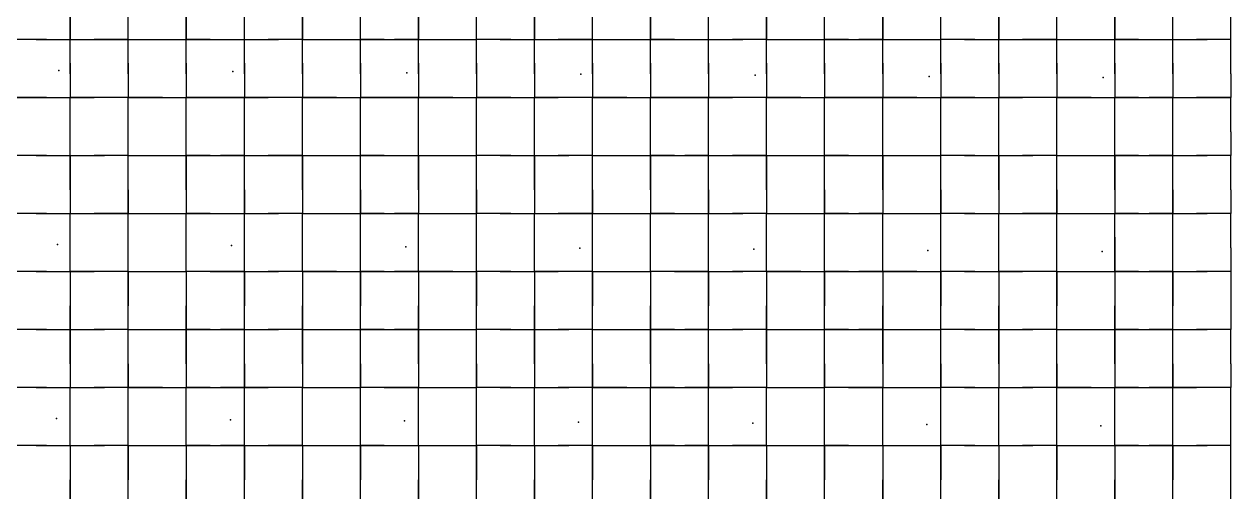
# Model space of a CAD drawing. Header units: metres. Extents: x 0 to 438, y -24 to 612.
# Drawn here: x 172.8 to 360, y 397.8 to 470.4 of the extents above; entities that cross this region are included whole.
import ezdxf

# ---------------------------------------------------------------- set-up
doc = ezdxf.new("R2010")
doc.units = ezdxf.units.M
doc.layers.add('LAYER_01_CUT', color=7, linetype='Continuous')
doc.layers.add('LAYER_04_GRID', color=7, linetype='Continuous')

msp = doc.modelspace()

# ---------------------------------------------------------------- linework, layer by layer
at = {"layer": 'LAYER_01_CUT'}
for points in [[(360, 462.69), (360, 468), (360, 471.69), (360, 477), (360, 480.69), (360, 486), (356.31, 486), (351, 486), (351, 491.31), (351, 495), (351, 500.31), (351, 504), (351, 509.31), (351, 513), (351, 518.31), (351, 522), (351, 527.31), (351, 531), (356.31, 531), (360, 531), (354.69, 531)], [(185.31, 468), (189, 468), (189, 473.31), (189, 477), (189, 482.31)], [(203.31, 468), (207, 468), (207, 473.31), (207, 477), (207, 482.31)], [(221.31, 468), (225, 468), (225, 473.31), (225, 477), (225, 482.31)], [(239.31, 468), (243, 468), (243, 473.31), (243, 477), (243, 482.31)], [(257.31, 468), (261, 468), (261, 473.31), (261, 477), (261, 482.31)], [(275.31, 468), (279, 468), (279, 473.31), (279, 477), (279, 482.31)], [(293.31, 468), (297, 468), (297, 473.31), (297, 477), (297, 482.31)], [(311.31, 468), (315, 468), (315, 473.31), (315, 477), (315, 482.31)], [(329.31, 468), (333, 468), (333, 473.31), (333, 477), (333, 482.31)], [(347.31, 468), (351, 468), (351, 473.31), (351, 477), (351, 482.31)], [(180, 473.31), (180, 468), (180, 471.69)], [(189, 468), (189, 471.69)], [(198, 473.31), (198, 468), (198, 471.69)], [(207, 468), (207, 471.69)], [(216, 473.31), (216, 468), (216, 471.69)], [(225, 468), (225, 471.69)], [(234, 473.31), (234, 468), (234, 471.69)], [(243, 468), (243, 471.69)], [(252, 473.31), (252, 468), (252, 471.69)], [(261, 468), (261, 471.69)], [(270, 473.31), (270, 468), (270, 471.69)], [(279, 468), (279, 471.69)], [(288, 473.31), (288, 468), (288, 471.69)], [(297, 468), (297, 471.69)], [(306, 473.31), (306, 468), (306, 471.69)], [(315, 468), (315, 471.69)], [(324, 473.31), (324, 468), (324, 471.69)], [(333, 468), (333, 471.69)], [(342, 473.31), (342, 468), (342, 471.69)], [(351, 468), (351, 471.69)], [(176.31, 468), (171, 468)], [(174.69, 468), (171, 468)], [(174.69, 468), (180, 468)], [(176.31, 468), (180, 468)], [(180, 464.31), (180, 468)], [(180, 462.69), (180, 468)], [(180, 468), (185.31, 468)], [(180, 468), (183.69, 468)], [(189, 468), (183.69, 468)], [(189, 464.31), (189, 468)], [(189, 462.69), (189, 468)], [(189, 468), (194.31, 468)], [(189, 468), (192.69, 468)], [(192.69, 468), (198, 468)], [(194.31, 468), (198, 468)], [(201.69, 468), (198, 468)], [(198, 464.31), (198, 468)], [(198, 462.69), (198, 468)], [(198, 468), (203.31, 468)], [(201.69, 468), (207, 468)], [(207, 464.31), (207, 468)], [(207, 462.69), (207, 468)], [(207, 468), (212.31, 468)], [(207, 468), (210.69, 468)], [(216, 468), (210.69, 468)], [(216, 468), (212.31, 468)], [(216, 464.31), (216, 468)], [(216, 462.69), (216, 468)], [(216, 468), (221.31, 468)], [(216, 468), (219.69, 468)], [(219.69, 468), (225, 468)], [(228.69, 468), (225, 468)], [(225, 464.31), (225, 468)], [(225, 462.69), (225, 468)], [(225, 468), (230.31, 468)], [(228.69, 468), (234, 468)], [(234, 468), (230.31, 468)], [(234, 464.31), (234, 468)], [(234, 462.69), (234, 468)], [(234, 468), (239.31, 468)], [(234, 468), (237.69, 468)], [(237.69, 468), (243, 468)], [(248.31, 468), (243, 468)], [(246.69, 468), (243, 468)], [(243, 464.31), (243, 468)], [(243, 462.69), (243, 468)], [(246.69, 468), (252, 468)], [(248.31, 468), (252, 468)], [(252, 464.31), (252, 468)], [(252, 462.69), (252, 468)], [(252, 468), (257.31, 468)], [(252, 468), (255.69, 468)], [(261, 468), (255.69, 468)], [(261, 464.31), (261, 468)], [(261, 462.69), (261, 468)], [(261, 468), (266.31, 468)], [(261, 468), (264.69, 468)], [(264.69, 468), (270, 468)], [(266.31, 468), (270, 468)], [(273.69, 468), (270, 468)], [(270, 464.31), (270, 468)], [(270, 462.69), (270, 468)], [(270, 468), (275.31, 468)], [(273.69, 468), (279, 468)], [(279, 464.31), (279, 468)], [(279, 462.69), (279, 468)], [(279, 468), (284.31, 468)], [(279, 468), (282.69, 468)], [(288, 468), (282.69, 468)], [(288, 468), (284.31, 468)], [(288, 464.31), (288, 468)], [(288, 462.69), (288, 468)], [(288, 468), (293.31, 468)], [(288, 468), (291.69, 468)], [(291.69, 468), (297, 468)], [(300.69, 468), (297, 468)], [(297, 464.31), (297, 468)], [(297, 462.69), (297, 468)], [(297, 468), (302.31, 468)], [(300.69, 468), (306, 468)], [(306, 468), (302.31, 468)], [(306, 464.31), (306, 468)], [(306, 462.69), (306, 468)], [(306, 468), (311.31, 468)], [(306, 468), (309.69, 468)], [(309.69, 468), (315, 468)], [(320.31, 468), (315, 468)], [(318.69, 468), (315, 468)], [(315, 464.31), (315, 468)], [(315, 462.69), (315, 468)], [(318.69, 468), (324, 468)], [(320.31, 468), (324, 468)], [(324, 464.31), (324, 468)], [(324, 462.69), (324, 468)], [(324, 468), (329.31, 468)], [(324, 468), (327.69, 468)], [(333, 468), (327.69, 468)], [(333, 464.31), (333, 468)], [(333, 462.69), (333, 468)], [(333, 468), (338.31, 468)], [(333, 468), (336.69, 468)], [(336.69, 468), (342, 468)], [(338.31, 468), (342, 468)], [(345.69, 468), (342, 468)], [(342, 464.31), (342, 468)], [(342, 462.69), (342, 468)], [(342, 468), (347.31, 468)], [(345.69, 468), (351, 468)], [(351, 464.31), (351, 468)], [(351, 462.69), (351, 468)], [(351, 468), (356.31, 468)], [(351, 468), (354.69, 468)], [(360, 468), (354.69, 468)], [(360, 468), (356.31, 468)], [(180, 464.31), (180, 459)], [(189, 464.31), (189, 459)], [(198, 464.31), (198, 459)], [(207, 464.31), (207, 459)], [(216, 464.31), (216, 459)], [(225, 464.31), (225, 459)], [(234, 464.31), (234, 459)], [(243, 464.31), (243, 459)], [(252, 464.31), (252, 459)], [(261, 464.31), (261, 459)], [(270, 464.31), (270, 459)], [(279, 464.31), (279, 459)], [(288, 464.31), (288, 459)], [(297, 464.31), (297, 459)], [(306, 464.31), (306, 459)], [(315, 464.31), (315, 459)], [(324, 464.31), (324, 459)], [(333, 464.31), (333, 459)], [(342, 464.31), (342, 459), (347.31, 459)], [(351, 464.31), (351, 459)], [(180, 462.69), (180, 459)], [(189, 462.69), (189, 459)], [(198, 462.69), (198, 459)], [(207, 462.69), (207, 459)], [(216, 462.69), (216, 459)], [(225, 462.69), (225, 459)], [(234, 462.69), (234, 459)], [(243, 462.69), (243, 459)], [(252, 462.69), (252, 459)], [(261, 462.69), (261, 459)], [(270, 462.69), (270, 459)], [(279, 462.69), (279, 459)], [(288, 462.69), (288, 459)], [(297, 462.69), (297, 459)], [(306, 462.69), (306, 459)], [(315, 462.69), (315, 459)], [(324, 462.69), (324, 459)], [(333, 462.69), (333, 459)], [(342, 462.69), (342, 459)], [(351, 462.69), (351, 459)], [(360, 462.69), (360, 459)], [(176.31, 459), (171, 459), (174.69, 459)], [(174.69, 459), (180, 459)], [(176.31, 459), (180, 459)], [(185.31, 459), (180, 459), (183.69, 459)], [(180, 455.31), (180, 459)], [(180, 453.69), (180, 459)], [(189, 459), (183.69, 459)], [(189, 459), (185.31, 459)], [(194.31, 459), (189, 459), (192.69, 459)], [(189, 455.31), (189, 459)], [(189, 453.69), (189, 459)], [(192.69, 459), (198, 459)], [(194.31, 459), (198, 459)], [(203.31, 459), (198, 459), (201.69, 459)], [(198, 455.31), (198, 459)], [(198, 453.69), (198, 459)], [(201.69, 459), (207, 459)], [(207, 459), (203.31, 459)], [(212.31, 459), (207, 459), (210.69, 459)], [(207, 455.31), (207, 459)], [(207, 453.69), (207, 459)], [(216, 459), (210.69, 459)], [(216, 459), (212.31, 459)], [(221.31, 459), (216, 459), (219.69, 459)], [(216, 455.31), (216, 459)], [(216, 453.69), (216, 459)], [(219.69, 459), (225, 459)], [(221.31, 459), (225, 459)], [(230.31, 459), (225, 459), (228.69, 459)], [(225, 455.31), (225, 459)], [(225, 453.69), (225, 459)], [(228.69, 459), (234, 459)], [(234, 459), (230.31, 459)], [(239.31, 459), (234, 459), (237.69, 459)], [(234, 455.31), (234, 459)], [(234, 453.69), (234, 459)], [(237.69, 459), (243, 459)], [(239.31, 459), (243, 459)], [(248.31, 459), (243, 459), (246.69, 459)], [(243, 455.31), (243, 459)], [(243, 453.69), (243, 459)], [(246.69, 459), (252, 459)], [(248.31, 459), (252, 459)], [(257.31, 459), (252, 459), (255.69, 459)], [(252, 455.31), (252, 459)], [(252, 453.69), (252, 459)], [(261, 459), (255.69, 459)], [(261, 459), (257.31, 459)], [(266.31, 459), (261, 459), (264.69, 459)], [(261, 455.31), (261, 459)], [(261, 453.69), (261, 459)], [(264.69, 459), (270, 459)], [(266.31, 459), (270, 459)], [(275.31, 459), (270, 459), (273.69, 459)], [(270, 455.31), (270, 459)], [(270, 453.69), (270, 459)], [(273.69, 459), (279, 459)], [(279, 459), (275.31, 459)], [(284.31, 459), (279, 459), (282.69, 459)], [(279, 455.31), (279, 459)], [(279, 453.69), (279, 459)], [(288, 459), (282.69, 459)], [(288, 459), (284.31, 459)], [(293.31, 459), (288, 459), (291.69, 459)], [(288, 455.31), (288, 459)], [(288, 453.69), (288, 459)], [(291.69, 459), (297, 459)], [(293.31, 459), (297, 459)], [(302.31, 459), (297, 459), (300.69, 459)], [(297, 455.31), (297, 459)], [(297, 453.69), (297, 459)], [(300.69, 459), (306, 459)], [(306, 459), (302.31, 459)], [(311.31, 459), (306, 459), (309.69, 459)], [(306, 455.31), (306, 459)], [(306, 453.69), (306, 459)], [(309.69, 459), (315, 459)], [(311.31, 459), (315, 459)], [(320.31, 459), (315, 459), (318.69, 459)], [(315, 455.31), (315, 459)], [(315, 453.69), (315, 459)], [(318.69, 459), (324, 459)], [(320.31, 459), (324, 459)], [(329.31, 459), (324, 459), (327.69, 459)], [(324, 455.31), (324, 459)], [(324, 453.69), (324, 459)], [(333, 459), (327.69, 459)], [(333, 459), (329.31, 459)], [(338.31, 459), (333, 459), (336.69, 459)], [(333, 455.31), (333, 459)], [(333, 453.69), (333, 459)], [(336.69, 459), (342, 459)], [(338.31, 459), (342, 459)], [(345.69, 459), (342, 459)], [(342, 455.31), (342, 459)], [(342, 453.69), (342, 459)], [(345.69, 459), (351, 459)], [(351, 459), (347.31, 459)], [(360, 390.69), (360, 396), (360, 399.69), (360, 405), (360, 408.69), (360, 414), (356.31, 414), (351, 414), (351, 419.31), (351, 423), (351, 428.31), (351, 432), (351, 437.31), (351, 441), (351, 446.31), (351, 450), (351, 455.31), (351, 459), (356.31, 459), (360, 459), (354.69, 459)], [(351, 453.69), (351, 459)], [(351, 459), (354.69, 459)], [(360, 453.69), (360, 459)], [(176.31, 450), (180, 450), (180, 455.31)], [(180, 446.31), (180, 441), (185.31, 441), (189, 441), (189, 446.31), (189, 450), (189, 455.31)], [(194.31, 450), (198, 450), (198, 455.31)], [(198, 446.31), (198, 441), (203.31, 441), (207, 441), (207, 446.31), (207, 450), (207, 455.31)], [(212.31, 450), (216, 450), (216, 455.31)], [(216, 446.31), (216, 441), (221.31, 441), (225, 441), (225, 446.31), (225, 450), (225, 455.31)], [(230.31, 450), (234, 450), (234, 455.31)], [(234, 446.31), (234, 441), (239.31, 441), (243, 441), (243, 446.31), (243, 450), (243, 455.31)], [(248.31, 450), (252, 450), (252, 455.31)], [(252, 446.31), (252, 441), (257.31, 441), (261, 441), (261, 446.31), (261, 450), (261, 455.31)], [(266.31, 450), (270, 450), (270, 455.31)], [(270, 446.31), (270, 441), (275.31, 441), (279, 441), (279, 446.31), (279, 450), (279, 455.31)], [(284.31, 450), (288, 450), (288, 455.31)], [(288, 446.31), (288, 441), (293.31, 441), (297, 441), (297, 446.31), (297, 450), (297, 455.31)], [(302.31, 450), (306, 450), (306, 455.31)], [(306, 446.31), (306, 441), (311.31, 441), (315, 441), (315, 446.31), (315, 450), (315, 455.31)], [(320.31, 450), (324, 450), (324, 455.31)], [(324, 446.31), (324, 441), (329.31, 441), (333, 441), (333, 446.31), (333, 450), (333, 455.31)], [(338.31, 450), (342, 450), (342, 455.31)], [(180, 450), (180, 453.69)], [(189, 450), (189, 453.69)], [(198, 450), (198, 453.69)], [(207, 450), (207, 453.69)], [(216, 450), (216, 453.69)], [(225, 450), (225, 453.69)], [(234, 450), (234, 453.69)], [(243, 450), (243, 453.69)], [(252, 450), (252, 453.69)], [(261, 450), (261, 453.69)], [(270, 450), (270, 453.69)], [(279, 450), (279, 453.69)], [(288, 450), (288, 453.69)], [(297, 450), (297, 453.69)], [(306, 450), (306, 453.69)], [(315, 450), (315, 453.69)], [(324, 450), (324, 453.69)], [(333, 450), (333, 453.69)], [(342, 450), (342, 453.69)], [(351, 450), (351, 453.69)], [(360, 453.69), (360, 450), (356.31, 450)], [(176.31, 450), (171, 450)], [(174.69, 450), (171, 450)], [(174.69, 450), (180, 450)], [(180, 444.69), (180, 450)], [(180, 450), (180, 446.31)], [(180, 450), (185.31, 450)], [(180, 450), (183.69, 450)], [(189, 450), (183.69, 450)], [(189, 450), (185.31, 450)], [(189, 444.69), (189, 450)], [(189, 450), (194.31, 450)], [(189, 450), (192.69, 450)], [(192.69, 450), (198, 450)], [(201.69, 450), (198, 450)], [(198, 444.69), (198, 450)], [(198, 450), (198, 446.31)], [(198, 450), (203.31, 450)], [(201.69, 450), (207, 450)], [(207, 450), (203.31, 450)], [(207, 444.69), (207, 450)], [(207, 450), (212.31, 450)], [(207, 450), (210.69, 450)], [(216, 450), (210.69, 450)], [(216, 444.69), (216, 450)], [(216, 450), (216, 446.31)], [(216, 450), (221.31, 450)], [(216, 450), (219.69, 450)], [(219.69, 450), (225, 450)], [(221.31, 450), (225, 450)], [(228.69, 450), (225, 450)], [(225, 444.69), (225, 450)], [(225, 450), (230.31, 450)], [(228.69, 450), (234, 450)], [(234, 444.69), (234, 450)], [(234, 450), (234, 446.31)], [(234, 450), (239.31, 450)], [(234, 450), (237.69, 450)], [(237.69, 450), (243, 450)], [(239.31, 450), (243, 450)], [(248.31, 450), (243, 450)], [(246.69, 450), (243, 450)], [(243, 444.69), (243, 450)], [(246.69, 450), (252, 450)], [(252, 444.69), (252, 450)], [(252, 450), (252, 446.31)], [(252, 450), (257.31, 450)], [(252, 450), (255.69, 450)], [(261, 450), (255.69, 450)], [(261, 450), (257.31, 450)], [(261, 444.69), (261, 450)], [(261, 450), (266.31, 450)], [(261, 450), (264.69, 450)], [(264.69, 450), (270, 450)], [(273.69, 450), (270, 450)], [(270, 444.69), (270, 450)], [(270, 450), (270, 446.31)], [(270, 450), (275.31, 450)], [(273.69, 450), (279, 450)], [(279, 450), (275.31, 450)], [(279, 444.69), (279, 450)], [(279, 450), (284.31, 450)], [(279, 450), (282.69, 450)], [(288, 450), (282.69, 450)], [(288, 444.69), (288, 450)], [(288, 450), (288, 446.31)], [(288, 450), (293.31, 450)], [(288, 450), (291.69, 450)], [(291.69, 450), (297, 450)], [(293.31, 450), (297, 450)], [(300.69, 450), (297, 450)], [(297, 444.69), (297, 450)], [(297, 450), (302.31, 450)], [(300.69, 450), (306, 450)], [(306, 444.69), (306, 450)], [(306, 450), (306, 446.31)], [(306, 450), (311.31, 450)], [(306, 450), (309.69, 450)], [(309.69, 450), (315, 450)], [(311.31, 450), (315, 450)], [(320.31, 450), (315, 450)], [(318.69, 450), (315, 450)], [(315, 444.69), (315, 450)], [(318.69, 450), (324, 450)], [(324, 444.69), (324, 450)], [(324, 450), (324, 446.31)], [(324, 450), (329.31, 450)], [(324, 450), (327.69, 450)], [(333, 450), (327.69, 450)], [(333, 450), (329.31, 450)], [(333, 444.69), (333, 450)], [(333, 450), (338.31, 450)], [(333, 450), (336.69, 450)], [(336.69, 450), (342, 450)], [(345.69, 450), (342, 450)], [(342, 444.69), (342, 450)], [(342, 450), (342, 446.31)], [(342, 450), (347.31, 450)], [(345.69, 450), (351, 450)], [(351, 450), (347.31, 450)], [(351, 444.69), (351, 450)], [(351, 450), (356.31, 450)], [(351, 450), (354.69, 450)], [(360, 450), (354.69, 450)], [(360, 444.69), (360, 450)], [(342, 446.31), (342, 441), (347.31, 441)], [(180, 444.69), (180, 441)], [(189, 444.69), (189, 441)], [(198, 444.69), (198, 441)], [(207, 444.69), (207, 441)], [(216, 444.69), (216, 441)], [(225, 444.69), (225, 441)], [(234, 444.69), (234, 441)], [(243, 444.69), (243, 441)], [(252, 444.69), (252, 441)], [(261, 444.69), (261, 441)], [(270, 444.69), (270, 441)], [(279, 444.69), (279, 441)], [(288, 444.69), (288, 441)], [(297, 444.69), (297, 441)], [(306, 444.69), (306, 441)], [(315, 444.69), (315, 441)], [(324, 444.69), (324, 441)], [(333, 444.69), (333, 441)], [(342, 444.69), (342, 441)], [(351, 444.69), (351, 441)], [(360, 444.69), (360, 441), (356.31, 441)], [(176.31, 441), (171, 441)], [(174.69, 441), (171, 441)], [(174.69, 441), (180, 441)], [(176.31, 441), (180, 441)], [(180, 437.31), (180, 441)], [(180, 435.69), (180, 441)], [(180, 441), (183.69, 441)], [(189, 441), (183.69, 441)], [(189, 437.31), (189, 441)], [(189, 435.69), (189, 441)], [(189, 441), (194.31, 441)], [(189, 441), (192.69, 441)], [(192.69, 441), (198, 441)], [(194.31, 441), (198, 441)], [(201.69, 441), (198, 441)], [(198, 437.31), (198, 441)], [(198, 435.69), (198, 441)], [(201.69, 441), (207, 441)], [(207, 437.31), (207, 441)], [(207, 435.69), (207, 441)], [(207, 441), (212.31, 441)], [(207, 441), (210.69, 441)], [(216, 441), (210.69, 441)], [(216, 441), (212.31, 441)], [(216, 437.31), (216, 441)], [(216, 435.69), (216, 441)], [(216, 441), (219.69, 441)], [(219.69, 441), (225, 441)], [(228.69, 441), (225, 441)], [(225, 437.31), (225, 441)], [(225, 435.69), (225, 441)], [(225, 441), (230.31, 441)], [(228.69, 441), (234, 441)], [(234, 441), (230.31, 441)], [(234, 437.31), (234, 441)], [(234, 435.69), (234, 441)], [(234, 441), (237.69, 441)], [(237.69, 441), (243, 441)], [(248.31, 441), (243, 441)], [(246.69, 441), (243, 441)], [(243, 437.31), (243, 441)], [(243, 435.69), (243, 441)], [(246.69, 441), (252, 441)], [(248.31, 441), (252, 441)], [(252, 437.31), (252, 441)], [(252, 435.69), (252, 441)], [(252, 441), (255.69, 441)], [(261, 441), (255.69, 441)], [(261, 437.31), (261, 441)], [(261, 435.69), (261, 441)], [(261, 441), (266.31, 441)], [(261, 441), (264.69, 441)], [(264.69, 441), (270, 441)], [(266.31, 441), (270, 441)], [(273.69, 441), (270, 441)], [(270, 437.31), (270, 441)], [(270, 435.69), (270, 441)], [(273.69, 441), (279, 441)], [(279, 437.31), (279, 441)], [(279, 435.69), (279, 441)], [(279, 441), (284.31, 441)], [(279, 441), (282.69, 441)], [(288, 441), (282.69, 441)], [(288, 441), (284.31, 441)], [(288, 437.31), (288, 441)], [(288, 435.69), (288, 441)], [(288, 441), (291.69, 441)], [(291.69, 441), (297, 441)], [(300.69, 441), (297, 441)], [(297, 437.31), (297, 441)], [(297, 435.69), (297, 441)], [(297, 441), (302.31, 441)], [(300.69, 441), (306, 441)], [(306, 441), (302.31, 441)], [(306, 437.31), (306, 441)], [(306, 435.69), (306, 441)], [(306, 441), (309.69, 441)], [(309.69, 441), (315, 441)], [(320.31, 441), (315, 441)], [(318.69, 441), (315, 441)], [(315, 437.31), (315, 441)], [(315, 435.69), (315, 441)], [(318.69, 441), (324, 441)], [(320.31, 441), (324, 441)], [(324, 437.31), (324, 441)], [(324, 435.69), (324, 441)], [(324, 441), (327.69, 441)], [(333, 441), (327.69, 441)], [(333, 437.31), (333, 441)], [(333, 435.69), (333, 441)], [(333, 441), (338.31, 441)], [(333, 441), (336.69, 441)], [(336.69, 441), (342, 441)], [(338.31, 441), (342, 441)], [(345.69, 441), (342, 441)], [(342, 437.31), (342, 441)], [(342, 435.69), (342, 441)], [(345.69, 441), (351, 441)], [(351, 441), (347.31, 441)], [(351, 435.69), (351, 441)], [(351, 441), (356.31, 441)], [(351, 441), (354.69, 441)], [(360, 441), (354.69, 441)], [(360, 435.69), (360, 441)], [(176.31, 414), (171, 414), (171, 419.31), (171, 423), (171, 428.31), (171, 432), (171, 437.31)], [(185.31, 432), (180, 432), (180, 437.31)], [(194.31, 414), (189, 414), (189, 419.31), (189, 423), (189, 428.31), (189, 432), (189, 437.31)], [(203.31, 432), (198, 432), (198, 437.31)], [(212.31, 414), (207, 414), (207, 419.31), (207, 423), (207, 428.31), (207, 432), (207, 437.31)], [(221.31, 432), (216, 432), (216, 437.31)], [(230.31, 414), (225, 414), (225, 419.31), (225, 423), (225, 428.31), (225, 432), (225, 437.31)], [(239.31, 432), (234, 432), (234, 437.31)], [(248.31, 414), (243, 414), (243, 419.31), (243, 423), (243, 428.31), (243, 432), (243, 437.31)], [(257.31, 432), (252, 432), (252, 437.31)], [(266.31, 414), (261, 414), (261, 419.31), (261, 423), (261, 428.31), (261, 432), (261, 437.31)], [(275.31, 432), (270, 432), (270, 437.31)], [(284.31, 414), (279, 414), (279, 419.31), (279, 423), (279, 428.31), (279, 432), (279, 437.31)], [(293.31, 432), (288, 432), (288, 437.31)], [(302.31, 414), (297, 414), (297, 419.31), (297, 423), (297, 428.31), (297, 432), (297, 437.31)], [(311.31, 432), (306, 432), (306, 437.31)], [(320.31, 414), (315, 414), (315, 419.31), (315, 423), (315, 428.31), (315, 432), (315, 437.31)], [(329.31, 432), (324, 432), (324, 437.31)], [(338.31, 414), (333, 414), (333, 419.31), (333, 423), (333, 428.31), (333, 432), (333, 437.31)], [(342, 437.31), (342, 432), (342, 435.69)], [(180, 432), (180, 435.69)], [(189, 432), (189, 435.69)], [(198, 432), (198, 435.69)], [(207, 432), (207, 435.69)], [(216, 432), (216, 435.69)], [(225, 432), (225, 435.69)], [(234, 432), (234, 435.69)], [(243, 432), (243, 435.69)], [(252, 432), (252, 435.69)], [(261, 432), (261, 435.69)], [(270, 432), (270, 435.69)], [(279, 432), (279, 435.69)], [(288, 432), (288, 435.69)], [(297, 432), (297, 435.69)], [(306, 432), (306, 435.69)], [(315, 432), (315, 435.69)], [(324, 432), (324, 435.69)], [(333, 432), (333, 435.69)], [(351, 432), (351, 435.69)], [(360, 435.69), (360, 432), (360, 426.69), (360, 423), (356.31, 423)], [(176.31, 432), (171, 432)], [(174.69, 432), (171, 432)], [(174.69, 432), (180, 432)], [(176.31, 432), (180, 432)], [(180, 432), (180, 428.31)], [(180, 432), (180, 426.69)], [(180, 432), (183.69, 432)], [(189, 432), (183.69, 432)], [(189, 432), (185.31, 432)], [(189, 432), (189, 426.69)], [(189, 432), (194.31, 432)], [(189, 432), (192.69, 432)], [(192.69, 432), (198, 432)], [(194.31, 432), (198, 432)], [(201.69, 432), (198, 432)], [(198, 432), (198, 428.31)], [(198, 432), (198, 426.69)], [(201.69, 432), (207, 432)], [(207, 432), (203.31, 432)], [(207, 432), (207, 426.69)], [(207, 432), (212.31, 432)], [(207, 432), (210.69, 432)], [(216, 432), (210.69, 432)], [(216, 432), (212.31, 432)], [(216, 432), (216, 428.31)], [(216, 432), (216, 426.69)], [(216, 432), (219.69, 432)], [(219.69, 432), (225, 432)], [(221.31, 432), (225, 432)], [(228.69, 432), (225, 432)], [(225, 432), (225, 426.69)], [(225, 432), (230.31, 432)], [(228.69, 432), (234, 432)], [(234, 432), (230.31, 432)], [(234, 432), (234, 428.31)], [(234, 432), (234, 426.69)], [(234, 432), (237.69, 432)], [(237.69, 432), (243, 432)], [(239.31, 432), (243, 432)], [(248.31, 432), (243, 432)], [(246.69, 432), (243, 432)], [(243, 432), (243, 426.69)], [(246.69, 432), (252, 432)], [(248.31, 432), (252, 432)], [(252, 432), (252, 428.31)], [(252, 432), (252, 426.69)], [(252, 432), (255.69, 432)], [(261, 432), (255.69, 432)], [(261, 432), (257.31, 432)], [(261, 432), (261, 426.69)], [(261, 432), (266.31, 432)], [(261, 432), (264.69, 432)], [(264.69, 432), (270, 432)], [(266.31, 432), (270, 432)], [(273.69, 432), (270, 432)], [(270, 432), (270, 428.31)], [(270, 432), (270, 426.69)], [(273.69, 432), (279, 432)], [(279, 432), (275.31, 432)], [(279, 432), (279, 426.69)], [(279, 432), (284.31, 432)], [(279, 432), (282.69, 432)], [(288, 432), (282.69, 432)], [(288, 432), (284.31, 432)], [(288, 432), (288, 428.31)], [(288, 432), (288, 426.69)], [(288, 432), (291.69, 432)], [(291.69, 432), (297, 432)], [(293.31, 432), (297, 432)], [(300.69, 432), (297, 432)], [(297, 432), (297, 426.69)], [(297, 432), (302.31, 432)], [(300.69, 432), (306, 432)], [(306, 432), (302.31, 432)], [(306, 432), (306, 428.31)], [(306, 432), (306, 426.69)], [(306, 432), (309.69, 432)], [(309.69, 432), (315, 432)], [(311.31, 432), (315, 432)], [(320.31, 432), (315, 432)], [(318.69, 432), (315, 432)], [(315, 432), (315, 426.69)], [(318.69, 432), (324, 432)], [(320.31, 432), (324, 432)], [(324, 432), (324, 428.31)], [(324, 432), (324, 426.69)], [(324, 432), (327.69, 432)], [(333, 432), (327.69, 432)], [(333, 432), (329.31, 432)], [(333, 432), (333, 426.69)], [(333, 432), (338.31, 432)], [(333, 432), (336.69, 432)], [(336.69, 432), (342, 432)], [(338.31, 432), (342, 432)], [(345.69, 432), (342, 432)], [(342, 432), (342, 428.31)], [(342, 432), (342, 426.69)], [(342, 432), (347.31, 432)], [(345.69, 432), (351, 432)], [(351, 432), (347.31, 432)], [(351, 432), (351, 426.69)], [(351, 432), (356.31, 432)], [(351, 432), (354.69, 432)], [(360, 432), (354.69, 432)], [(360, 432), (356.31, 432)], [(180, 428.31), (180, 423), (180, 426.69)], [(198, 428.31), (198, 423), (198, 426.69)], [(216, 428.31), (216, 423), (216, 426.69)], [(234, 428.31), (234, 423), (234, 426.69)], [(252, 428.31), (252, 423), (252, 426.69)], [(270, 428.31), (270, 423), (270, 426.69)], [(288, 428.31), (288, 423), (288, 426.69)], [(306, 428.31), (306, 423), (306, 426.69)], [(324, 428.31), (324, 423), (324, 426.69)], [(342, 428.31), (342, 423), (342, 426.69)], [(189, 423), (189, 426.69)], [(207, 423), (207, 426.69)], [(225, 423), (225, 426.69)], [(243, 423), (243, 426.69)], [(261, 423), (261, 426.69)], [(279, 423), (279, 426.69)], [(297, 423), (297, 426.69)], [(315, 423), (315, 426.69)], [(333, 423), (333, 426.69)], [(351, 423), (351, 426.69)], [(176.31, 423), (171, 423)], [(174.69, 423), (171, 423)], [(174.69, 423), (180, 423)], [(176.31, 423), (180, 423)], [(180, 417.69), (180, 423)], [(180, 423), (180, 419.31)], [(180, 423), (185.31, 423)], [(180, 423), (183.69, 423)], [(189, 423), (183.69, 423)], [(189, 423), (185.31, 423)], [(189, 417.69), (189, 423)], [(189, 423), (194.31, 423)], [(189, 423), (192.69, 423)], [(192.69, 423), (198, 423)], [(194.31, 423), (198, 423)], [(201.69, 423), (198, 423)], [(198, 417.69), (198, 423)], [(198, 423), (198, 419.31)], [(198, 423), (203.31, 423)], [(201.69, 423), (207, 423)], [(207, 423), (203.31, 423)], [(207, 417.69), (207, 423)], [(207, 423), (212.31, 423)], [(207, 423), (210.69, 423)], [(216, 423), (210.69, 423)], [(216, 423), (212.31, 423)], [(216, 417.69), (216, 423)], [(216, 423), (216, 419.31)], [(216, 423), (221.31, 423)], [(216, 423), (219.69, 423)], [(219.69, 423), (225, 423)], [(221.31, 423), (225, 423)], [(228.69, 423), (225, 423)], [(225, 417.69), (225, 423)], [(225, 423), (230.31, 423)], [(228.69, 423), (234, 423)], [(234, 423), (230.31, 423)], [(234, 417.69), (234, 423)], [(234, 423), (234, 419.31)], [(234, 423), (239.31, 423)], [(234, 423), (237.69, 423)], [(237.69, 423), (243, 423)], [(239.31, 423), (243, 423)], [(248.31, 423), (243, 423)], [(246.69, 423), (243, 423)], [(243, 417.69), (243, 423)], [(246.69, 423), (252, 423)], [(248.31, 423), (252, 423)], [(252, 417.69), (252, 423)], [(252, 423), (252, 419.31)], [(252, 423), (257.31, 423)], [(252, 423), (255.69, 423)], [(261, 423), (255.69, 423)], [(261, 423), (257.31, 423)], [(261, 417.69), (261, 423)], [(261, 423), (266.31, 423)], [(261, 423), (264.69, 423)], [(264.69, 423), (270, 423)], [(266.31, 423), (270, 423)], [(273.69, 423), (270, 423)], [(270, 417.69), (270, 423)], [(270, 423), (270, 419.31)], [(270, 423), (275.31, 423)], [(273.69, 423), (279, 423)], [(279, 423), (275.31, 423)], [(279, 417.69), (279, 423)], [(279, 423), (284.31, 423)], [(279, 423), (282.69, 423)], [(288, 423), (282.69, 423)], [(288, 423), (284.31, 423)], [(288, 417.69), (288, 423)], [(288, 423), (288, 419.31)], [(288, 423), (293.31, 423)], [(288, 423), (291.69, 423)], [(291.69, 423), (297, 423)], [(293.31, 423), (297, 423)], [(300.69, 423), (297, 423)], [(297, 417.69), (297, 423)], [(297, 423), (302.31, 423)], [(300.69, 423), (306, 423)], [(306, 423), (302.31, 423)], [(306, 417.69), (306, 423)], [(306, 423), (306, 419.31)], [(306, 423), (311.31, 423)], [(306, 423), (309.69, 423)], [(309.69, 423), (315, 423)], [(311.31, 423), (315, 423)], [(320.31, 423), (315, 423)], [(318.69, 423), (315, 423)], [(315, 417.69), (315, 423)], [(318.69, 423), (324, 423)], [(320.31, 423), (324, 423)], [(324, 417.69), (324, 423)], [(324, 423), (324, 419.31)], [(324, 423), (329.31, 423)], [(324, 423), (327.69, 423)], [(333, 423), (327.69, 423)], [(333, 423), (329.31, 423)], [(333, 417.69), (333, 423)], [(333, 423), (338.31, 423)], [(333, 423), (336.69, 423)], [(336.69, 423), (342, 423)], [(338.31, 423), (342, 423)], [(345.69, 423), (342, 423)], [(342, 417.69), (342, 423)], [(342, 423), (342, 419.31)], [(342, 423), (347.31, 423)], [(345.69, 423), (351, 423)], [(351, 423), (347.31, 423)], [(351, 417.69), (351, 423)], [(351, 423), (356.31, 423)], [(351, 423), (354.69, 423)], [(360, 423), (354.69, 423)], [(360, 417.69), (360, 423)], [(180, 419.31), (180, 414), (185.31, 414)], [(198, 419.31), (198, 414), (203.31, 414)], [(216, 419.31), (216, 414), (221.31, 414)], [(234, 419.31), (234, 414), (239.31, 414)], [(252, 419.31), (252, 414), (257.31, 414)], [(270, 419.31), (270, 414), (275.31, 414)], [(288, 419.31), (288, 414), (293.31, 414)], [(306, 419.31), (306, 414), (311.31, 414)], [(324, 419.31), (324, 414), (329.31, 414)], [(342, 419.31), (342, 414), (347.31, 414)], [(180, 417.69), (180, 414)], [(189, 417.69), (189, 414)], [(198, 417.69), (198, 414)], [(207, 417.69), (207, 414)], [(216, 417.69), (216, 414)], [(225, 417.69), (225, 414)], [(234, 417.69), (234, 414)], [(243, 417.69), (243, 414)], [(252, 417.69), (252, 414)], [(261, 417.69), (261, 414)], [(270, 417.69), (270, 414)], [(279, 417.69), (279, 414)], [(288, 417.69), (288, 414)], [(297, 417.69), (297, 414)], [(306, 417.69), (306, 414)], [(315, 417.69), (315, 414)], [(324, 417.69), (324, 414)], [(333, 417.69), (333, 414)], [(342, 417.69), (342, 414)], [(351, 417.69), (351, 414)], [(360, 417.69), (360, 414)], [(174.69, 414), (171, 414)], [(174.69, 414), (180, 414)], [(176.31, 414), (180, 414)], [(180, 410.31), (180, 414)], [(180, 408.69), (180, 414)], [(180, 414), (183.69, 414)], [(189, 414), (183.69, 414)], [(189, 414), (185.31, 414)], [(189, 410.31), (189, 414)], [(189, 408.69), (189, 414)], [(189, 414), (192.69, 414)], [(192.69, 414), (198, 414)], [(194.31, 414), (198, 414)], [(201.69, 414), (198, 414)], [(198, 410.31), (198, 414)], [(198, 408.69), (198, 414)], [(201.69, 414), (207, 414)], [(207, 414), (203.31, 414)], [(207, 410.31), (207, 414)], [(207, 408.69), (207, 414)], [(207, 414), (210.69, 414)], [(216, 414), (210.69, 414)], [(216, 414), (212.31, 414)], [(216, 410.31), (216, 414)], [(216, 408.69), (216, 414)], [(216, 414), (219.69, 414)], [(219.69, 414), (225, 414)], [(221.31, 414), (225, 414)], [(228.69, 414), (225, 414)], [(225, 410.31), (225, 414)], [(225, 408.69), (225, 414)], [(228.69, 414), (234, 414)], [(234, 414), (230.31, 414)], [(234, 410.31), (234, 414)], [(234, 408.69), (234, 414)], [(234, 414), (237.69, 414)], [(237.69, 414), (243, 414)], [(239.31, 414), (243, 414)], [(246.69, 414), (243, 414)], [(243, 410.31), (243, 414)], [(243, 408.69), (243, 414)], [(246.69, 414), (252, 414)], [(248.31, 414), (252, 414)], [(252, 410.31), (252, 414)], [(252, 408.69), (252, 414)], [(252, 414), (255.69, 414)], [(261, 414), (255.69, 414)], [(261, 414), (257.31, 414)], [(261, 410.31), (261, 414)], [(261, 408.69), (261, 414)], [(261, 414), (264.69, 414)], [(264.69, 414), (270, 414)], [(266.31, 414), (270, 414)], [(273.69, 414), (270, 414)], [(270, 410.31), (270, 414)], [(270, 408.69), (270, 414)], [(273.69, 414), (279, 414)], [(279, 414), (275.31, 414)], [(279, 410.31), (279, 414)], [(279, 408.69), (279, 414)], [(279, 414), (282.69, 414)], [(288, 414), (282.69, 414)], [(288, 414), (284.31, 414)], [(288, 410.31), (288, 414)], [(288, 408.69), (288, 414)], [(288, 414), (291.69, 414)], [(291.69, 414), (297, 414)], [(293.31, 414), (297, 414)], [(300.69, 414), (297, 414)], [(297, 410.31), (297, 414)], [(297, 408.69), (297, 414)], [(300.69, 414), (306, 414)], [(306, 414), (302.31, 414)], [(306, 410.31), (306, 414)], [(306, 408.69), (306, 414)], [(306, 414), (309.69, 414)], [(309.69, 414), (315, 414)], [(311.31, 414), (315, 414)], [(318.69, 414), (315, 414)], [(315, 410.31), (315, 414)], [(315, 408.69), (315, 414)], [(318.69, 414), (324, 414)], [(320.31, 414), (324, 414)], [(324, 410.31), (324, 414)], [(324, 408.69), (324, 414)], [(324, 414), (327.69, 414)], [(333, 414), (327.69, 414)], [(333, 414), (329.31, 414)], [(333, 410.31), (333, 414)], [(333, 408.69), (333, 414)], [(333, 414), (336.69, 414)], [(336.69, 414), (342, 414)], [(338.31, 414), (342, 414)], [(345.69, 414), (342, 414)], [(342, 410.31), (342, 414)], [(342, 408.69), (342, 414)], [(345.69, 414), (351, 414)], [(351, 414), (347.31, 414)], [(351, 410.31), (351, 414)], [(351, 408.69), (351, 414)], [(351, 414), (354.69, 414)], [(360, 414), (354.69, 414)], [(176.31, 405), (180, 405), (180, 410.31)], [(185.31, 396), (189, 396), (189, 401.31), (189, 405), (189, 410.31)], [(194.31, 405), (198, 405), (198, 410.31)], [(203.31, 396), (207, 396), (207, 401.31), (207, 405), (207, 410.31)], [(212.31, 405), (216, 405), (216, 410.31)], [(221.31, 396), (225, 396), (225, 401.31), (225, 405), (225, 410.31)], [(230.31, 405), (234, 405), (234, 410.31)], [(239.31, 396), (243, 396), (243, 401.31), (243, 405), (243, 410.31)], [(248.31, 405), (252, 405), (252, 410.31)], [(257.31, 396), (261, 396), (261, 401.31), (261, 405), (261, 410.31)], [(266.31, 405), (270, 405), (270, 410.31)], [(275.31, 396), (279, 396), (279, 401.31), (279, 405), (279, 410.31)], [(284.31, 405), (288, 405), (288, 410.31)], [(293.31, 396), (297, 396), (297, 401.31), (297, 405), (297, 410.31)], [(302.31, 405), (306, 405), (306, 410.31)], [(311.31, 396), (315, 396), (315, 401.31), (315, 405), (315, 410.31)], [(320.31, 405), (324, 405), (324, 410.31)], [(329.31, 396), (333, 396), (333, 401.31), (333, 405), (333, 410.31)], [(338.31, 405), (342, 405), (342, 410.31)], [(347.31, 396), (351, 396), (351, 401.31), (351, 405), (351, 410.31)], [(180, 405), (180, 408.69)], [(189, 405), (189, 408.69)], [(198, 405), (198, 408.69)], [(207, 405), (207, 408.69)], [(216, 405), (216, 408.69)], [(225, 405), (225, 408.69)], [(234, 405), (234, 408.69)], [(243, 405), (243, 408.69)], [(252, 405), (252, 408.69)], [(261, 405), (261, 408.69)], [(270, 405), (270, 408.69)], [(279, 405), (279, 408.69)], [(288, 405), (288, 408.69)], [(297, 405), (297, 408.69)], [(306, 405), (306, 408.69)], [(315, 405), (315, 408.69)], [(324, 405), (324, 408.69)], [(333, 405), (333, 408.69)], [(342, 405), (342, 408.69)], [(351, 405), (351, 408.69)], [(176.31, 405), (171, 405)], [(174.69, 405), (171, 405)], [(174.69, 405), (180, 405)], [(180, 405), (180, 401.31)], [(180, 405), (180, 399.69)], [(180, 405), (185.31, 405)], [(180, 405), (183.69, 405)], [(189, 405), (183.69, 405)], [(189, 405), (185.31, 405)], [(189, 405), (189, 399.69)], [(189, 405), (194.31, 405)], [(189, 405), (192.69, 405)], [(192.69, 405), (198, 405)], [(201.69, 405), (198, 405)], [(198, 405), (198, 401.31)], [(198, 405), (198, 399.69)], [(198, 405), (203.31, 405)], [(201.69, 405), (207, 405)], [(207, 405), (203.31, 405)], [(207, 405), (207, 399.69)], [(207, 405), (212.31, 405)], [(207, 405), (210.69, 405)], [(216, 405), (210.69, 405)], [(216, 405), (216, 401.31)], [(216, 405), (216, 399.69)], [(216, 405), (221.31, 405)], [(216, 405), (219.69, 405)], [(219.69, 405), (225, 405)], [(221.31, 405), (225, 405)], [(228.69, 405), (225, 405)], [(225, 405), (225, 399.69)], [(225, 405), (230.31, 405)], [(228.69, 405), (234, 405)], [(234, 405), (234, 401.31)], [(234, 405), (234, 399.69)], [(234, 405), (239.31, 405)], [(234, 405), (237.69, 405)], [(237.69, 405), (243, 405)], [(239.31, 405), (243, 405)], [(248.31, 405), (243, 405)], [(246.69, 405), (243, 405)], [(243, 405), (243, 399.69)], [(246.69, 405), (252, 405)], [(252, 405), (252, 401.31)], [(252, 405), (252, 399.69)], [(252, 405), (257.31, 405)], [(252, 405), (255.69, 405)], [(261, 405), (255.69, 405)], [(261, 405), (257.31, 405)], [(261, 405), (261, 399.69)], [(261, 405), (266.31, 405)], [(261, 405), (264.69, 405)], [(264.69, 405), (270, 405)], [(273.69, 405), (270, 405)], [(270, 405), (270, 401.31)], [(270, 405), (270, 399.69)], [(270, 405), (275.31, 405)], [(273.69, 405), (279, 405)], [(279, 405), (275.31, 405)], [(279, 405), (279, 399.69)], [(279, 405), (284.31, 405)], [(279, 405), (282.69, 405)], [(288, 405), (282.69, 405)], [(288, 405), (288, 401.31)], [(288, 405), (288, 399.69)], [(288, 405), (293.31, 405)], [(288, 405), (291.69, 405)], [(291.69, 405), (297, 405)], [(293.31, 405), (297, 405)], [(300.69, 405), (297, 405)], [(297, 405), (297, 399.69)], [(297, 405), (302.31, 405)], [(300.69, 405), (306, 405)], [(306, 405), (306, 401.31)], [(306, 405), (306, 399.69)], [(306, 405), (311.31, 405)], [(306, 405), (309.69, 405)], [(309.69, 405), (315, 405)], [(311.31, 405), (315, 405)], [(320.31, 405), (315, 405)], [(318.69, 405), (315, 405)], [(315, 405), (315, 399.69)], [(318.69, 405), (324, 405)], [(324, 405), (324, 401.31)], [(324, 405), (324, 399.69)], [(324, 405), (329.31, 405)], [(324, 405), (327.69, 405)], [(333, 405), (327.69, 405)], [(333, 405), (329.31, 405)], [(333, 405), (333, 399.69)], [(333, 405), (338.31, 405)], [(333, 405), (336.69, 405)], [(336.69, 405), (342, 405)], [(345.69, 405), (342, 405)], [(342, 405), (342, 401.31)], [(342, 405), (342, 399.69)], [(342, 405), (347.31, 405)], [(345.69, 405), (351, 405)], [(351, 405), (347.31, 405)], [(351, 405), (351, 399.69)], [(351, 405), (356.31, 405)], [(351, 405), (354.69, 405)], [(360, 405), (354.69, 405)], [(360, 405), (356.31, 405)], [(180, 401.31), (180, 396), (180, 399.69)], [(198, 401.31), (198, 396), (198, 399.69)], [(216, 401.31), (216, 396), (216, 399.69)], [(234, 401.31), (234, 396), (234, 399.69)], [(252, 401.31), (252, 396), (252, 399.69)], [(270, 401.31), (270, 396), (270, 399.69)], [(288, 401.31), (288, 396), (288, 399.69)], [(306, 401.31), (306, 396), (306, 399.69)], [(324, 401.31), (324, 396), (324, 399.69)], [(342, 401.31), (342, 396), (342, 399.69)], [(189, 396), (189, 399.69)], [(207, 396), (207, 399.69)], [(225, 396), (225, 399.69)], [(243, 396), (243, 399.69)], [(261, 396), (261, 399.69)], [(279, 396), (279, 399.69)], [(297, 396), (297, 399.69)], [(315, 396), (315, 399.69)], [(333, 396), (333, 399.69)], [(351, 396), (351, 399.69)]]:
    msp.add_lwpolyline(points, dxfattribs=at)
at = {"layer": 'LAYER_04_GRID'}
for p in [(178.21, 463.2), (205.21, 463.01), (232.21, 462.82), (259.21, 462.64), (286.21, 462.45), (313.21, 462.27), (340.21, 462.08), (178.03, 436.2), (205.03, 436.01), (232.03, 435.83), (259.03, 435.64), (286.02, 435.45), (313.02, 435.27), (340.02, 435.08), (177.84, 409.2), (204.84, 409.01), (231.84, 408.83), (258.84, 408.64), (285.84, 408.45), (312.84, 408.27), (339.84, 408.08)]:
    msp.add_point(p, dxfattribs=at)

doc.saveas('drawing.dxf')
